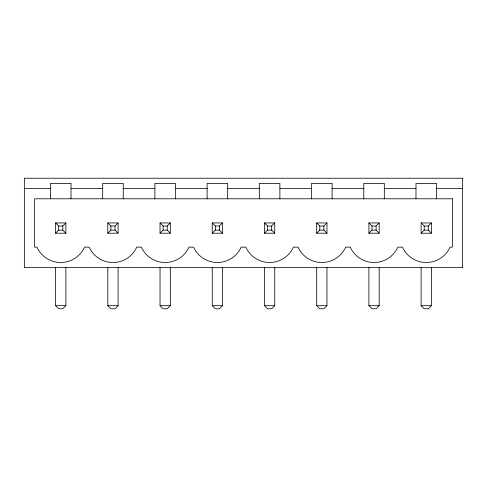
<?xml version="1.0" encoding="UTF-8"?>
<svg xmlns="http://www.w3.org/2000/svg" width="487" height="487" viewBox="0 0 487 487"><rect width="100%" height="100%" fill="white"/><g stroke="black" fill="none" stroke-linecap="round" stroke-linejoin="round"><path stroke-width="0.73" d="M55.597 233.218L58.684 230.138L62.793 230.138L65.879 233.218L65.879 222.943L55.597 222.943L55.597 233.218L65.879 233.218M55.597 222.943L58.684 226.023L62.793 226.023L65.879 222.943M107.816 233.218L110.902 230.138L115.011 230.138L118.097 233.218L107.816 233.218L107.816 222.943L118.097 222.943L118.097 233.218M107.816 222.943L110.902 226.023L115.011 226.023L118.097 222.943M65.879 267.655L65.879 305.69L62.793 308.77L58.684 308.77L55.597 305.69L55.597 267.655M160.034 233.218L163.115 230.138L167.23 230.138L170.31 233.218L170.31 222.943L160.034 222.943L160.034 233.218L170.31 233.218M160.034 222.943L163.115 226.023L167.23 226.023L170.31 222.943M118.097 267.655L118.097 305.69L115.011 308.77L110.902 308.77L107.816 305.69L107.816 267.655M212.253 233.218L215.333 230.138L219.448 230.138L222.529 233.218L212.253 233.218L212.253 222.943L222.529 222.943L222.529 233.218M212.253 222.943L215.333 226.023L219.448 226.023L222.529 222.943M170.31 267.655L170.31 305.69L167.23 308.77L163.115 308.77L160.034 305.69L160.034 267.655M264.471 233.218L267.552 230.138L271.667 230.138L274.747 233.218L264.471 233.218L264.471 222.943L274.747 222.943L274.747 233.218M264.471 222.943L267.552 226.023L271.667 226.023L274.747 222.943M222.529 267.655L222.529 305.69L219.448 308.77L215.333 308.77L212.253 305.69L212.253 267.655M316.69 233.218L319.77 230.138L323.885 230.138L326.966 233.218L326.966 222.943L316.69 222.943L316.69 233.218L326.966 233.218M316.69 222.943L319.77 226.023L323.885 226.023L326.966 222.943M274.747 267.655L274.747 305.69L271.667 308.77L267.552 308.77L264.471 305.69L264.471 267.655M368.903 233.218L371.989 230.138L376.098 230.138L379.184 233.218L379.184 222.943L368.903 222.943L368.903 233.218L379.184 233.218M368.903 222.943L371.989 226.023L376.098 226.023L379.184 222.943M326.966 267.655L326.966 305.69L323.885 308.77L319.77 308.77L316.69 305.69L316.69 267.655M421.121 233.218L424.207 230.138L428.317 230.138L431.403 233.218L431.403 222.943L421.121 222.943L421.121 233.218L431.403 233.218M421.121 222.943L424.207 226.023L428.317 226.023L431.403 222.943M379.184 267.655L379.184 305.69L376.098 308.77L371.989 308.77L368.903 305.69L368.903 267.655M431.403 267.655L431.403 305.69L428.317 308.77L424.207 308.77L421.121 305.69L421.121 267.655M24.35 188.506L50.459 188.506M71.017 188.506L102.678 188.506M123.235 188.506L154.896 188.506M175.454 188.506L207.115 188.506M227.673 188.506L259.327 188.506M279.885 188.506L311.546 188.506M332.104 188.506L363.765 188.506M384.322 188.506L415.983 188.506M436.541 188.506L462.65 188.506M55.597 305.69L65.879 305.69M107.816 305.69L118.097 305.69M160.034 305.69L170.31 305.69M212.253 305.69L222.529 305.69M264.471 305.69L274.747 305.69M316.69 305.69L326.966 305.69M368.903 305.69L379.184 305.69M421.121 305.69L431.403 305.69M436.541 198.787L436.541 183.368L415.983 183.368L415.983 198.787M428.317 226.023L428.317 230.138M424.207 226.023L424.207 230.138M384.322 198.787L384.322 183.368L363.765 183.368L363.765 198.787M376.098 226.023L376.098 230.138M371.989 226.023L371.989 230.138M332.104 198.787L332.104 183.368L311.546 183.368L311.546 198.787M323.885 226.023L323.885 230.138M319.77 226.023L319.77 230.138M279.885 198.787L279.885 183.368L259.327 183.368L259.327 198.787M271.667 226.023L271.667 230.138M267.552 226.023L267.552 230.138M227.673 198.787L227.673 183.368L207.115 183.368L207.115 198.787M219.448 226.023L219.448 230.138M215.333 226.023L215.333 230.138M175.454 198.787L175.454 183.368L154.896 183.368L154.896 198.787M167.23 226.023L167.23 230.138M163.115 226.023L163.115 230.138M123.235 198.787L123.235 183.368L102.678 183.368L102.678 198.787M115.011 226.023L115.011 230.138M110.902 226.023L110.902 230.138M71.017 198.787L71.017 183.368L50.459 183.368L50.459 198.787M62.793 226.023L62.793 230.138M58.684 226.023L58.684 230.138M462.65 178.23L24.35 178.23L24.35 267.655L462.65 267.655L462.65 178.23M452.368 198.787L34.632 198.787L34.632 247.134L36.933 247.134A26.109 26.109 0 0 0 84.543 247.134L89.151 247.134A26.109 26.109 0 0 0 136.756 247.134L141.37 247.134A26.109 26.109 0 0 0 188.974 247.134L193.589 247.134A26.109 26.109 0 0 0 241.193 247.134L245.807 247.134A26.109 26.109 0 0 0 293.411 247.134L298.026 247.134A26.109 26.109 0 0 0 345.63 247.134L350.244 247.134A26.109 26.109 0 0 0 397.849 247.134L402.457 247.134A26.109 26.109 0 0 0 450.067 247.134L452.368 247.134L452.368 198.787"/></g></svg>
